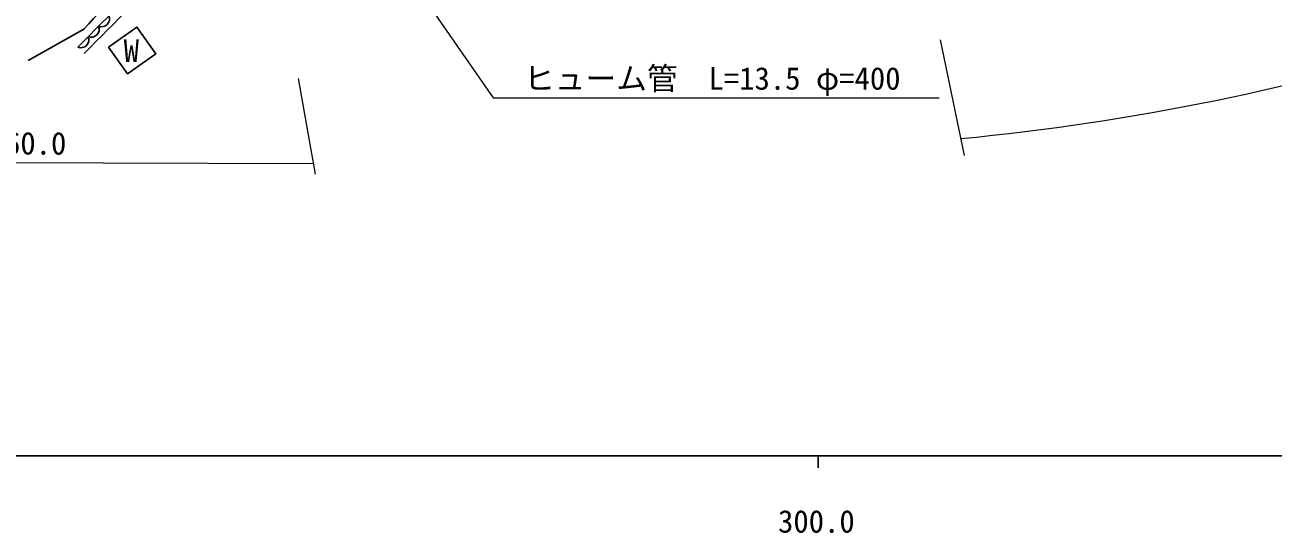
# Model space of a CAD drawing. Units: millimetres, scale not verified. Extents: x 40000 to 680000, y 20000 to 380000.
# Drawn here: x 303508 to 404967, y 198715 to 240000 of the extents above; entities that cross this region are included whole.
import ezdxf
from ezdxf.enums import TextEntityAlignment as Align

# ---------------------------------------------------------------- set-up
doc = ezdxf.new("R2010")
doc.units = ezdxf.units.MM
doc.header["$LTSCALE"] = 1000
for name, color, linetype, lineweight in [('M-BGD', 7, 'Continuous', 25), ('M-STR-HTXT', 7, 'Continuous', 13), ('M-TTL-BAND', 7, 'Continuous', 25)]:
    doc.layers.add(name, color=color, linetype=linetype, lineweight=lineweight)
doc.styles.add('ＭＳ ゴシック', font='')
doc.styles.get('ＭＳ ゴシック').set_extended_font_data('MS Gothic')

msp = doc.modelspace()

# ---------------------------------------------------------------- linework, layer by layer
at = {"layer": 'M-BGD'}
msp.add_line((308291, 239667), (303776, 237101), dxfattribs=at)
msp.add_lwpolyline([(310310, 238186), (312602, 239824), (314142, 237668), (311849, 236030)], close=True, dxfattribs=at)
for centre, radius, start, end in [((384586, 170544), 102951, 127.31159, 137.82377), ((436975, 112953), 179910, 132.44661, 135.88513), ((436975, 112953), 179183, 132.44509, 135.88513), ((309738, 240501), 650, 247.66753, 22.19244), ((308891, 239650), 650, 248.04959, 22.5745), ((308049, 238793), 650, 248.43164, 22.95656)]:
    msp.add_arc(centre, radius, start, end, dxfattribs=at)
at = {"layer": 'M-STR-HTXT'}
for p, q in [((377914, 238791), (379845, 229390)), ((325722, 235644), (327107, 227883)), ((261845, 228980), (326954, 228739))]:
    msp.add_line(p, q, dxfattribs=at)
msp.add_lwpolyline([(319379, 266044), (341573, 234090), (377823, 234090)], dxfattribs=at)
msp.add_arc((360447, 429060), 199214, 275.50631, 287.57624, dxfattribs=at)
at = {"layer": 'M-TTL-BAND'}
for p, q in [((40000, 205000), (579000, 205000)), ((368000, 205000), (368000, 204000))]:
    msp.add_line(p, q, dxfattribs=at)

# ---------------------------------------------------------------- texts
at = {"layer": 'M-BGD', "style": 'ＭＳ ゴシック'}
msp.add_text('W', height=1833, dxfattribs=at).set_placement((311532, 236439), align=Align.BOTTOM_LEFT)
at = {"layer": 'M-STR-HTXT', "style": 'ＭＳ ゴシック'}
msp.add_text('\u3000ヒューム管\u3000L=13.5 φ=400\u3000', height=1833, dxfattribs=at).set_placement((341573, 234190), align=Align.BOTTOM_LEFT)
msp.add_text('ガードパイプ\u3000L=60.0', height=1833, rotation=359.788, dxfattribs=at).set_placement((294376, 228959), align=Align.BOTTOM_CENTER)
at = {"layer": 'M-TTL-BAND', "style": 'ＭＳ ゴシック'}
msp.add_text('300.0', height=1833, dxfattribs=at).set_placement((367844, 198195), align=Align.BOTTOM_CENTER)

doc.saveas('drawing.dxf')
